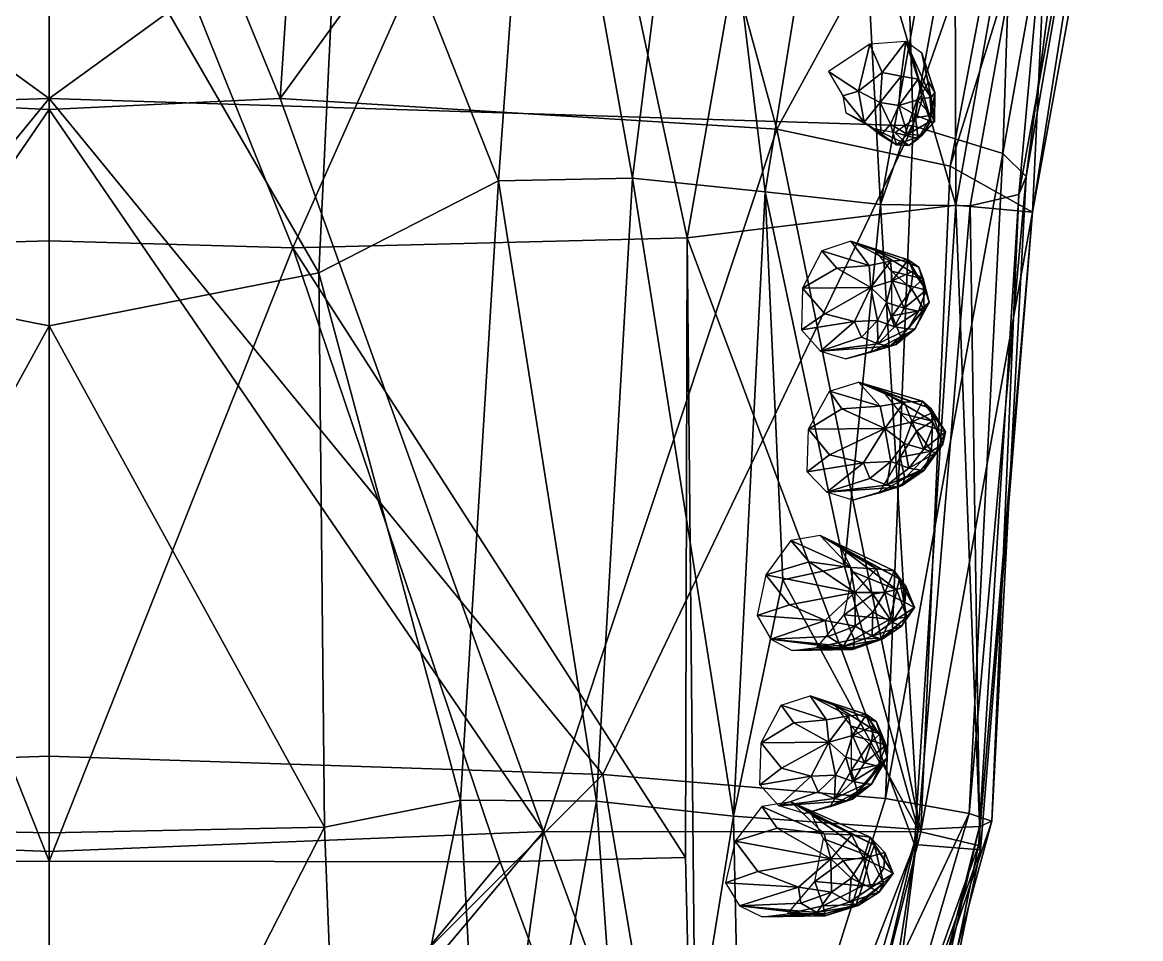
# Model space of a CAD drawing. Extents: x -0.88 to 0.88, y -1.69 to 3.66.
# Drawn here: x -0.0058 to 0.2369, y -1.307 to -1.1079 of the extents above; entities that cross this region are included whole.
import ezdxf

# ---------------------------------------------------------------- set-up
doc = ezdxf.new("R2010")
doc.units = 0
doc.layers.add('ALLIGATR$LWO', color=1, linetype='CONTINUOUS')

msp = doc.modelspace()

# ---------------------------------------------------------------- linework, layer by layer
at = {"layer": 'ALLIGATR$LWO'}
for points in [[(-0.18332, -0.99146, 0.28756), (0, -0.87461, 0.24342), (0, -1.1245, 0.30433)], [(0, -0.87461, 0.24342), (0.18332, -0.99146, 0.28756), (0, -1.1245, 0.30433)], [(-0.18751, -1.1304, 0.31981), (-0.18332, -0.99146, 0.28756), (0, -1.1245, 0.30433)], [(0.18332, -0.99146, 0.28756), (0.18751, -1.1304, 0.31981), (0, -1.1245, 0.30433)], [(0.18751, -1.1304, 0.31981), (0.18332, -0.99146, 0.28756), (0.21151, -0.99909, 0.31748)], [(0.21151, -0.99909, 0.31748), (0.20702, -1.13642, 0.34449), (0.18751, -1.1304, 0.31981)], [(0.20702, -1.13642, 0.34449), (0.21151, -0.99909, 0.31748), (0.22882, -1.01364, 0.35983)], [(-0.057, -1.02098, 0.57807), (-0.05014, -1.12445, 0.55793), (0, -1.00228, 0.58101)], [(0, -1.12688, 0.56432), (0, -1.00228, 0.58101), (-0.05014, -1.12445, 0.55793)], [(0.05014, -1.12445, 0.55793), (0.057, -1.02098, 0.57807), (0, -1.00228, 0.58101)], [(0, -1.00228, 0.58101), (0, -1.12688, 0.56432), (0.05014, -1.12445, 0.55793)], [(0.21796, -1.02113, 0.50546), (0.19555, -1.13918, 0.50007), (0.23494, -1.01229, 0.48004)], [(0.23494, -1.01229, 0.48004), (0.19555, -1.13918, 0.50007), (0.21346, -1.1492, 0.45424)], [(0.22882, -1.01364, 0.35983), (0.21202, -1.14144, 0.37116), (0.20702, -1.13642, 0.34449)], [(0.21202, -1.14144, 0.37116), (0.22882, -1.01364, 0.35983), (0.23197, -1.02674, 0.39875)], [(0.23494, -1.01229, 0.48004), (0.21346, -1.1492, 0.45424), (0.2369, -1.02056, 0.45009)], [(0.05014, -1.12445, 0.55793), (0.12707, -1.01818, 0.55683), (0.057, -1.02098, 0.57807)], [(0.05014, -1.12445, 0.55793), (0.15796, -1.13118, 0.52634), (0.12707, -1.01818, 0.55683)], [(0.15796, -1.13118, 0.52634), (0.21796, -1.02113, 0.50546), (0.12707, -1.01818, 0.55683)], [(0.19645, -1.01883, 0.45011), (0.19676, -1.14767, 0.44369), (0.16107, -1.02579, 0.46137)], [(0.19645, -1.01883, 0.45011), (0.21941, -1.0208, 0.44316), (0.19676, -1.14767, 0.44369)], [(0.15796, -1.13118, 0.52634), (0.19555, -1.13918, 0.50007), (0.21796, -1.02113, 0.50546)], [(0.21346, -1.1492, 0.45424), (0.19676, -1.14767, 0.44369), (0.21941, -1.0208, 0.44316)], [(0.21941, -1.0208, 0.44316), (0.2369, -1.02056, 0.45009), (0.21346, -1.1492, 0.45424)], [(-0.11089, -1.0264, 0.4724), (0, -1.02516, 0.47289), (-0.05289, -1.15691, 0.47152)], [(0, -1.02516, 0.47289), (0, -1.15542, 0.46953), (-0.05289, -1.15691, 0.47152)], [(0, -1.02516, 0.47289), (0.11089, -1.0264, 0.4724), (0.05289, -1.15691, 0.47152)], [(0, -1.15542, 0.46953), (0, -1.02516, 0.47289), (0.05289, -1.15691, 0.47152)], [(0.11089, -1.0264, 0.4724), (0.13843, -1.15478, 0.46141), (0.05289, -1.15691, 0.47152)], [(0.09752, -1.14235, 0.40414), (0.10592, -1.0262, 0.42625), (0.06357, -1.05639, 0.45197)], [(0.10592, -1.0262, 0.42625), (0.09752, -1.14235, 0.40414), (0.1266, -1.14182, 0.40584)], [(0.1266, -1.14182, 0.40584), (0.141, -1.02599, 0.42673), (0.10592, -1.0262, 0.42625)], [(0.11089, -1.0264, 0.4724), (0.16107, -1.02579, 0.46137), (0.13843, -1.15478, 0.46141)], [(0.141, -1.02599, 0.42673), (0.1266, -1.14182, 0.40584), (0.15536, -1.14475, 0.41417)], [(0.19676, -1.14767, 0.44369), (0.13843, -1.15478, 0.46141), (0.16107, -1.02579, 0.46137)], [(0.15536, -1.14475, 0.41417), (0.17403, -1.02945, 0.43083), (0.141, -1.02599, 0.42673)], [(0.21049, -1.14536, 0.3956), (0.23197, -1.02674, 0.39875), (0.22068, -1.03227, 0.4252)], [(0.23197, -1.02674, 0.39875), (0.21049, -1.14536, 0.3956), (0.21202, -1.14144, 0.37116)], [(0.17403, -1.02945, 0.43083), (0.15536, -1.14475, 0.41417), (0.18041, -1.14753, 0.42115)], [(0.18041, -1.14753, 0.42115), (0.20117, -1.03183, 0.43257), (0.17403, -1.02945, 0.43083)], [(0.22068, -1.03227, 0.4252), (0.20117, -1.03183, 0.43257), (0.18041, -1.14753, 0.42115)], [(0.18041, -1.14753, 0.42115), (0.19992, -1.14779, 0.41543), (0.22068, -1.03227, 0.4252)], [(0.22068, -1.03227, 0.4252), (0.19992, -1.14779, 0.41543), (0.21049, -1.14536, 0.3956)], [(-0.06357, -1.05639, 0.45197), (-0.0585, -1.16232, 0.42258), (0, -1.06094, 0.45697)], [(0.0585, -1.16232, 0.42258), (0.06357, -1.05639, 0.45197), (0, -1.06094, 0.45697)], [(0.0585, -1.16232, 0.42258), (0.09752, -1.14235, 0.40414), (0.06357, -1.05639, 0.45197)], [(-0.0585, -1.16232, 0.42258), (0, -1.17388, 0.4362), (0, -1.06094, 0.45697)], [(0, -1.17388, 0.4362), (0.0585, -1.16232, 0.42258), (0, -1.06094, 0.45697)], [(0.16911, -1.11861, 0.41194), (0.17568, -1.12287, 0.42957), (0.17811, -1.11271, 0.41197)], [(0.17811, -1.11271, 0.41197), (0.17568, -1.12287, 0.42957), (0.18078, -1.11886, 0.43302)], [(0.17811, -1.11271, 0.41197), (0.18078, -1.11886, 0.43302), (0.18596, -1.1121, 0.41134)], [(0.18078, -1.11886, 0.43302), (0.18489, -1.11967, 0.43911), (0.18596, -1.1121, 0.41134)], [(0.18489, -1.11967, 0.43911), (0.18858, -1.12032, 0.44113), (0.18596, -1.1121, 0.41134)], [(0.19143, -1.1243, 0.44417), (0.18939, -1.11461, 0.41055), (0.18596, -1.1121, 0.41134)], [(0.18858, -1.12032, 0.44113), (0.19143, -1.1243, 0.44417), (0.18596, -1.1121, 0.41134)], [(0.19219, -1.1232, 0.42953), (0.19082, -1.12088, 0.40913), (0.18939, -1.11461, 0.41055)], [(0.19143, -1.1243, 0.44417), (0.19219, -1.1232, 0.42953), (0.18939, -1.11461, 0.41055)], [(0.17568, -1.12287, 0.42957), (0.16911, -1.11861, 0.41194), (0.17224, -1.12392, 0.41044)], [(0.17568, -1.12287, 0.42957), (0.18036, -1.12534, 0.44228), (0.18078, -1.11886, 0.43302)], [(0.18078, -1.11886, 0.43302), (0.18036, -1.12534, 0.44228), (0.18489, -1.11967, 0.43911)], [(0.18036, -1.12534, 0.44228), (0.18443, -1.12599, 0.45066), (0.18489, -1.11967, 0.43911)], [(0.18489, -1.11967, 0.43911), (0.18443, -1.12599, 0.45066), (0.18858, -1.12032, 0.44113)], [(0.18443, -1.12599, 0.45066), (0.18947, -1.12446, 0.45011), (0.18858, -1.12032, 0.44113)], [(0.18947, -1.12446, 0.45011), (0.19143, -1.1243, 0.44417), (0.18858, -1.12032, 0.44113)], [(0.19151, -1.12814, 0.42452), (0.1886, -1.12509, 0.40838), (0.19082, -1.12088, 0.40913)], [(0.19151, -1.12814, 0.42452), (0.19082, -1.12088, 0.40913), (0.19219, -1.1232, 0.42953)], [(0.17568, -1.12287, 0.42957), (0.17224, -1.12392, 0.41044), (0.17691, -1.12962, 0.4331)], [(0.18036, -1.12534, 0.44228), (0.17568, -1.12287, 0.42957), (0.17691, -1.12962, 0.4331)], [(0.19213, -1.12952, 0.439), (0.19219, -1.1232, 0.42953), (0.19143, -1.1243, 0.44417)], [(0.19213, -1.12952, 0.439), (0.19151, -1.12814, 0.42452), (0.19219, -1.1232, 0.42953)], [(0, -1.1245, 0.30433), (-0.12017, -1.27132, 0.31255), (-0.18751, -1.1304, 0.31981)], [(0, -1.1245, 0.30433), (0, -1.26733, 0.31509), (-0.12017, -1.27132, 0.31255)], [(-0.10728, -1.28367, 0.54595), (0, -1.12688, 0.56432), (-0.05014, -1.12445, 0.55793)], [(0, -1.12688, 0.56432), (0.10728, -1.28367, 0.54595), (0.05014, -1.12445, 0.55793)], [(0.12017, -1.27132, 0.31255), (0, -1.1245, 0.30433), (0.18751, -1.1304, 0.31981)], [(0, -1.26733, 0.31509), (0, -1.1245, 0.30433), (0.12017, -1.27132, 0.31255)], [(0.05014, -1.12445, 0.55793), (0.10728, -1.28367, 0.54595), (0.15796, -1.13118, 0.52634)], [(0.17691, -1.12962, 0.4331), (0.17224, -1.12392, 0.41044), (0.17291, -1.12762, 0.4097)], [(0.18036, -1.12534, 0.44228), (0.17691, -1.12962, 0.4331), (0.18047, -1.13247, 0.43965)], [(0.18263, -1.13006, 0.44778), (0.18036, -1.12534, 0.44228), (0.18047, -1.13247, 0.43965)], [(0.18443, -1.12599, 0.45066), (0.18036, -1.12534, 0.44228), (0.18263, -1.13006, 0.44778)], [(0.18443, -1.12599, 0.45066), (0.18263, -1.13006, 0.44778), (0.18632, -1.13231, 0.45095)], [(0.18443, -1.12599, 0.45066), (0.1884, -1.12824, 0.45355), (0.18947, -1.12446, 0.45011)], [(0.1884, -1.12824, 0.45355), (0.18443, -1.12599, 0.45066), (0.18632, -1.13231, 0.45095)], [(0.1886, -1.12509, 0.40838), (0.19151, -1.12814, 0.42452), (0.188, -1.12866, 0.40799)], [(0.1884, -1.12824, 0.45355), (0.1913, -1.12942, 0.44889), (0.18947, -1.12446, 0.45011)], [(0.1913, -1.12942, 0.44889), (0.19143, -1.1243, 0.44417), (0.18947, -1.12446, 0.45011)], [(0.1913, -1.12942, 0.44889), (0.19213, -1.12952, 0.439), (0.19143, -1.1243, 0.44417)], [(0, -1.12688, 0.56432), (-0.10728, -1.28367, 0.54595), (0, -1.28807, 0.55551)], [(0.10728, -1.28367, 0.54595), (0, -1.12688, 0.56432), (0, -1.28807, 0.55551)], [(0.17691, -1.12962, 0.4331), (0.17291, -1.12762, 0.4097), (0.17874, -1.13095, 0.4086)], [(0.188, -1.12866, 0.40799), (0.18864, -1.13325, 0.42971), (0.18353, -1.13189, 0.40799)], [(0.1913, -1.12942, 0.44889), (0.1884, -1.12824, 0.45355), (0.18632, -1.13231, 0.45095)], [(0.188, -1.12866, 0.40799), (0.19151, -1.12814, 0.42452), (0.18864, -1.13325, 0.42971)], [(0.19151, -1.12814, 0.42452), (0.19213, -1.12952, 0.439), (0.18864, -1.13325, 0.42971)], [(0.10728, -1.28367, 0.54595), (0.18915, -1.28376, 0.5105), (0.15796, -1.13118, 0.52634)], [(0.12017, -1.27132, 0.31255), (0.18751, -1.1304, 0.31981), (0.18153, -1.27655, 0.32598)], [(0.15796, -1.13118, 0.52634), (0.18915, -1.28376, 0.5105), (0.19555, -1.13918, 0.50007)], [(0.18047, -1.13247, 0.43965), (0.17691, -1.12962, 0.4331), (0.17874, -1.13095, 0.4086)], [(0.18389, -1.13458, 0.44183), (0.18047, -1.13247, 0.43965), (0.17874, -1.13095, 0.4086)], [(0.18353, -1.13189, 0.40799), (0.1866, -1.13468, 0.43793), (0.17874, -1.13095, 0.4086)], [(0.1866, -1.13468, 0.43793), (0.18389, -1.13458, 0.44183), (0.17874, -1.13095, 0.4086)], [(0.18263, -1.13006, 0.44778), (0.18047, -1.13247, 0.43965), (0.18389, -1.13458, 0.44183)], [(0.18153, -1.27655, 0.32598), (0.18751, -1.1304, 0.31981), (0.20702, -1.13642, 0.34449)], [(0.18632, -1.13231, 0.45095), (0.18263, -1.13006, 0.44778), (0.18389, -1.13458, 0.44183)], [(0.18946, -1.13247, 0.44611), (0.1913, -1.12942, 0.44889), (0.18632, -1.13231, 0.45095)], [(0.18864, -1.13325, 0.42971), (0.19213, -1.12952, 0.439), (0.1866, -1.13468, 0.43793)], [(0.19213, -1.12952, 0.439), (0.18946, -1.13247, 0.44611), (0.1866, -1.13468, 0.43793)], [(0.19213, -1.12952, 0.439), (0.1913, -1.12942, 0.44889), (0.18946, -1.13247, 0.44611)], [(0.18864, -1.13325, 0.42971), (0.1866, -1.13468, 0.43793), (0.18353, -1.13189, 0.40799)], [(0.18946, -1.13247, 0.44611), (0.18632, -1.13231, 0.45095), (0.18389, -1.13458, 0.44183)], [(0.1866, -1.13468, 0.43793), (0.18946, -1.13247, 0.44611), (0.18389, -1.13458, 0.44183)], [(0.20702, -1.13642, 0.34449), (0.19967, -1.27977, 0.351), (0.18153, -1.27655, 0.32598)], [(0.19967, -1.27977, 0.351), (0.20702, -1.13642, 0.34449), (0.21202, -1.14144, 0.37116)], [(0.19555, -1.13918, 0.50007), (0.18915, -1.28376, 0.5105), (0.21346, -1.1492, 0.45424)], [(0.08925, -1.27691, 0.40959), (0.09752, -1.14235, 0.40414), (0.0585, -1.16232, 0.42258)], [(0.09752, -1.14235, 0.40414), (0.08925, -1.27691, 0.40959), (0.11881, -1.2771, 0.41187)], [(0.11881, -1.2771, 0.41187), (0.1266, -1.14182, 0.40584), (0.09752, -1.14235, 0.40414)], [(0.1266, -1.14182, 0.40584), (0.11881, -1.2771, 0.41187), (0.14854, -1.28041, 0.41982)], [(0.14854, -1.28041, 0.41982), (0.15536, -1.14475, 0.41417), (0.1266, -1.14182, 0.40584)], [(0.21202, -1.14144, 0.37116), (0.20458, -1.28148, 0.37797), (0.19967, -1.27977, 0.351)], [(0.20458, -1.28148, 0.37797), (0.21202, -1.14144, 0.37116), (0.21049, -1.14536, 0.3956)], [(0.15536, -1.14475, 0.41417), (0.14854, -1.28041, 0.41982), (0.15922, -1.22907, 0.42144)], [(0.15922, -1.22907, 0.42144), (0.17264, -1.22613, 0.42549), (0.15536, -1.14475, 0.41417)], [(0.17264, -1.22613, 0.42549), (0.18041, -1.14753, 0.42115), (0.15536, -1.14475, 0.41417)], [(0.20189, -1.28264, 0.40196), (0.21049, -1.14536, 0.3956), (0.19992, -1.14779, 0.41543)], [(0.21049, -1.14536, 0.3956), (0.20189, -1.28264, 0.40196), (0.20458, -1.28148, 0.37797)], [(0.13843, -1.15478, 0.46141), (0.19676, -1.14767, 0.44369), (0.18778, -1.28651, 0.44803)], [(0.17264, -1.22613, 0.42549), (0.1886, -1.28327, 0.42275), (0.18041, -1.14753, 0.42115)], [(0.1886, -1.28327, 0.42275), (0.19992, -1.14779, 0.41543), (0.18041, -1.14753, 0.42115)], [(0.20217, -1.28769, 0.45304), (0.18778, -1.28651, 0.44803), (0.19676, -1.14767, 0.44369)], [(0.19992, -1.14779, 0.41543), (0.1886, -1.28327, 0.42275), (0.20189, -1.28264, 0.40196)], [(0.19676, -1.14767, 0.44369), (0.21346, -1.1492, 0.45424), (0.20217, -1.28769, 0.45304)], [(0.18915, -1.28376, 0.5105), (0.20172, -1.28673, 0.47976), (0.21346, -1.1492, 0.45424)], [(0.20172, -1.28673, 0.47976), (0.20217, -1.28769, 0.45304), (0.21346, -1.1492, 0.45424)], [(0, -1.15542, 0.46953), (0, -1.29013, 0.47245), (-0.05289, -1.15691, 0.47152)], [(0, -1.29013, 0.47245), (0, -1.15542, 0.46953), (0.05289, -1.15691, 0.47152)], [(0.13843, -1.15478, 0.46141), (0.13811, -1.28936, 0.46482), (0.05289, -1.15691, 0.47152)], [(0.14094, -1.40704, 0.45868), (0.13811, -1.28936, 0.46482), (0.13843, -1.15478, 0.46141)], [(0.18778, -1.28651, 0.44803), (0.14094, -1.40704, 0.45868), (0.13843, -1.15478, 0.46141)], [(0.1677, -1.15756, 0.40878), (0.178, -1.16075, 0.43525), (0.17398, -1.15546, 0.4062)], [(0.178, -1.16075, 0.43525), (0.18261, -1.1598, 0.44186), (0.17398, -1.15546, 0.4062)], [(0.18261, -1.1598, 0.44186), (0.18645, -1.15956, 0.44274), (0.17398, -1.15546, 0.4062)], [(0.18873, -1.16111, 0.43815), (0.17924, -1.15746, 0.40396), (0.17398, -1.15546, 0.4062)], [(0.18645, -1.15956, 0.44274), (0.18873, -1.16111, 0.43815), (0.17398, -1.15546, 0.4062)], [(-0.05289, -1.15691, 0.47152), (0, -1.29013, 0.47245), (-0.09785, -1.29032, 0.47179)], [(0, -1.29013, 0.47245), (0.05289, -1.15691, 0.47152), (0.09785, -1.29032, 0.47179)], [(0.13811, -1.28936, 0.46482), (0.09785, -1.29032, 0.47179), (0.05289, -1.15691, 0.47152)], [(0.16353, -1.16571, 0.41019), (0.17095, -1.16133, 0.42074), (0.1677, -1.15756, 0.40878)], [(0.17095, -1.16133, 0.42074), (0.178, -1.16075, 0.43525), (0.1677, -1.15756, 0.40878)], [(0.18969, -1.16369, 0.43181), (0.18284, -1.16196, 0.40214), (0.17924, -1.15746, 0.40396)], [(0.18873, -1.16111, 0.43815), (0.18969, -1.16369, 0.43181), (0.17924, -1.15746, 0.40396)], [(0.178, -1.16075, 0.43525), (0.17832, -1.16555, 0.44557), (0.18261, -1.1598, 0.44186)], [(0.17832, -1.16555, 0.44557), (0.18297, -1.16407, 0.45564), (0.18261, -1.1598, 0.44186)], [(0.18261, -1.1598, 0.44186), (0.18297, -1.16407, 0.45564), (0.18645, -1.15956, 0.44274)], [(0.18297, -1.16407, 0.45564), (0.18749, -1.16201, 0.45498), (0.18645, -1.15956, 0.44274)], [(0.19036, -1.16613, 0.45428), (0.18873, -1.16111, 0.43815), (0.18645, -1.15956, 0.44274)], [(0.18749, -1.16201, 0.45498), (0.19036, -1.16613, 0.45428), (0.18645, -1.15956, 0.44274)], [(-0.0585, -1.16232, 0.42258), (-0.05971, -1.28277, 0.4143), (0, -1.17388, 0.4362)], [(0.05971, -1.28277, 0.4143), (0.0585, -1.16232, 0.42258), (0, -1.17388, 0.4362)], [(0.05971, -1.28277, 0.4143), (0.08925, -1.27691, 0.40959), (0.0585, -1.16232, 0.42258)], [(0.16353, -1.16571, 0.41019), (0.17832, -1.16555, 0.44557), (0.17095, -1.16133, 0.42074)], [(0.17095, -1.16133, 0.42074), (0.17832, -1.16555, 0.44557), (0.178, -1.16075, 0.43525)], [(0.18726, -1.16587, 0.41493), (0.18293, -1.17166, 0.40176), (0.18284, -1.16196, 0.40214)], [(0.18969, -1.16369, 0.43181), (0.18726, -1.16587, 0.41493), (0.18284, -1.16196, 0.40214)], [(0.18297, -1.16407, 0.45564), (0.1871, -1.16526, 0.45895), (0.18749, -1.16201, 0.45498)], [(0.1871, -1.16526, 0.45895), (0.19036, -1.16613, 0.45428), (0.18749, -1.16201, 0.45498)], [(0.19097, -1.16883, 0.44448), (0.18969, -1.16369, 0.43181), (0.18873, -1.16111, 0.43815)], [(0.19036, -1.16613, 0.45428), (0.19097, -1.16883, 0.44448), (0.18873, -1.16111, 0.43815)], [(0.18297, -1.16407, 0.45564), (0.17832, -1.16555, 0.44557), (0.18171, -1.16881, 0.45331)], [(0.18297, -1.16407, 0.45564), (0.18171, -1.16881, 0.45331), (0.18558, -1.17002, 0.45687)], [(0.1871, -1.16526, 0.45895), (0.18297, -1.16407, 0.45564), (0.18558, -1.17002, 0.45687)], [(0.18989, -1.17039, 0.42967), (0.18726, -1.16587, 0.41493), (0.18969, -1.16369, 0.43181)], [(0.19097, -1.16883, 0.44448), (0.18989, -1.17039, 0.42967), (0.18969, -1.16369, 0.43181)], [(0.16835, -1.17123, 0.42129), (0.16353, -1.16571, 0.41019), (0.16325, -1.17472, 0.40999)], [(0.17832, -1.16555, 0.44557), (0.16353, -1.16571, 0.41019), (0.16835, -1.17123, 0.42129)], [(0.17832, -1.16555, 0.44557), (0.16835, -1.17123, 0.42129), (0.17478, -1.17293, 0.43496)], [(0.17832, -1.16555, 0.44557), (0.17478, -1.17293, 0.43496), (0.1798, -1.1727, 0.44562)], [(0.18171, -1.16881, 0.45331), (0.17832, -1.16555, 0.44557), (0.1798, -1.1727, 0.44562)], [(0.18989, -1.17039, 0.42967), (0.18293, -1.17166, 0.40176), (0.18726, -1.16587, 0.41493)], [(0.19036, -1.16613, 0.45428), (0.1871, -1.16526, 0.45895), (0.18558, -1.17002, 0.45687)], [(0.18871, -1.1707, 0.45209), (0.19036, -1.16613, 0.45428), (0.18558, -1.17002, 0.45687)], [(0.19097, -1.16883, 0.44448), (0.19036, -1.16613, 0.45428), (0.18871, -1.1707, 0.45209)], [(0.18171, -1.16881, 0.45331), (0.1798, -1.1727, 0.44562), (0.18345, -1.1741, 0.44817)], [(0.18558, -1.17002, 0.45687), (0.18171, -1.16881, 0.45331), (0.18345, -1.1741, 0.44817)], [(0.18871, -1.1707, 0.45209), (0.18558, -1.17002, 0.45687), (0.18345, -1.1741, 0.44817)], [(0.18786, -1.17461, 0.43573), (0.19097, -1.16883, 0.44448), (0.18643, -1.17455, 0.44423)], [(0.19097, -1.16883, 0.44448), (0.18871, -1.1707, 0.45209), (0.18643, -1.17455, 0.44423)], [(0.18989, -1.17039, 0.42967), (0.19097, -1.16883, 0.44448), (0.18786, -1.17461, 0.43573)], [(0.17478, -1.17293, 0.43496), (0.16835, -1.17123, 0.42129), (0.16325, -1.17472, 0.40999)], [(0.18293, -1.17166, 0.40176), (0.18482, -1.17627, 0.41634), (0.17836, -1.17961, 0.40331)], [(0.18293, -1.17166, 0.40176), (0.18989, -1.17039, 0.42967), (0.18482, -1.17627, 0.41634)], [(0.18643, -1.17455, 0.44423), (0.18871, -1.1707, 0.45209), (0.18345, -1.1741, 0.44817)], [(0.18482, -1.17627, 0.41634), (0.18989, -1.17039, 0.42967), (0.18786, -1.17461, 0.43573)], [(-0.05971, -1.28277, 0.4143), (0, -1.28403, 0.41732), (0, -1.17388, 0.4362)], [(0, -1.28403, 0.41732), (0.05971, -1.28277, 0.4143), (0, -1.17388, 0.4362)], [(0.17478, -1.17293, 0.43496), (0.16325, -1.17472, 0.40999), (0.16741, -1.17935, 0.40806)], [(0.17632, -1.17636, 0.433), (0.17478, -1.17293, 0.43496), (0.16741, -1.17935, 0.40806)], [(0.1798, -1.1727, 0.44562), (0.17478, -1.17293, 0.43496), (0.17632, -1.17636, 0.433)], [(0.1798, -1.1727, 0.44562), (0.17632, -1.17636, 0.433), (0.17985, -1.17779, 0.4346)], [(0.18345, -1.1741, 0.44817), (0.1798, -1.1727, 0.44562), (0.17985, -1.17779, 0.4346)], [(0.18643, -1.17455, 0.44423), (0.18345, -1.1741, 0.44817), (0.17985, -1.17779, 0.4346)], [(0.18245, -1.17825, 0.43134), (0.18643, -1.17455, 0.44423), (0.17985, -1.17779, 0.4346)], [(0.18786, -1.17461, 0.43573), (0.18643, -1.17455, 0.44423), (0.18245, -1.17825, 0.43134)], [(0.18383, -1.17794, 0.42406), (0.18786, -1.17461, 0.43573), (0.18245, -1.17825, 0.43134)], [(0.18482, -1.17627, 0.41634), (0.18786, -1.17461, 0.43573), (0.18383, -1.17794, 0.42406)], [(0.17985, -1.17779, 0.4346), (0.17632, -1.17636, 0.433), (0.16741, -1.17935, 0.40806)], [(0.18482, -1.17627, 0.41634), (0.18383, -1.17794, 0.42406), (0.17836, -1.17961, 0.40331)], [(0.18245, -1.17825, 0.43134), (0.17985, -1.17779, 0.4346), (0.16741, -1.17935, 0.40806)], [(0.17293, -1.18104, 0.40565), (0.18245, -1.17825, 0.43134), (0.16741, -1.17935, 0.40806)], [(0.17836, -1.17961, 0.40331), (0.18383, -1.17794, 0.42406), (0.17293, -1.18104, 0.40565)], [(0.18383, -1.17794, 0.42406), (0.18245, -1.17825, 0.43134), (0.17293, -1.18104, 0.40565)], [(0.18033, -1.19131, 0.43674), (0.16933, -1.18805, 0.46278), (0.17568, -1.18612, 0.46559)], [(0.18557, -1.19043, 0.43035), (0.18033, -1.19131, 0.43674), (0.17568, -1.18612, 0.46559)], [(0.18952, -1.19023, 0.42973), (0.18557, -1.19043, 0.43035), (0.17568, -1.18612, 0.46559)], [(0.18103, -1.18817, 0.46805), (0.19136, -1.19185, 0.43445), (0.17568, -1.18612, 0.46559)], [(0.19136, -1.19185, 0.43445), (0.18952, -1.19023, 0.42973), (0.17568, -1.18612, 0.46559)], [(0.17206, -1.19193, 0.45087), (0.16479, -1.19634, 0.4611), (0.16933, -1.18805, 0.46278)], [(0.18033, -1.19131, 0.43674), (0.17206, -1.19193, 0.45087), (0.16933, -1.18805, 0.46278)], [(0.18476, -1.19287, 0.46998), (0.19171, -1.19456, 0.44077), (0.18103, -1.18817, 0.46805)], [(0.19171, -1.19456, 0.44077), (0.19136, -1.19185, 0.43445), (0.18103, -1.18817, 0.46805)], [(0.1814, -1.19616, 0.42638), (0.17206, -1.19193, 0.45087), (0.18033, -1.19131, 0.43674)], [(0.1814, -1.19616, 0.42638), (0.18033, -1.19131, 0.43674), (0.18557, -1.19043, 0.43035)], [(0.18729, -1.1947, 0.41662), (0.1814, -1.19616, 0.42638), (0.18557, -1.19043, 0.43035)], [(0.18729, -1.1947, 0.41662), (0.18557, -1.19043, 0.43035), (0.18952, -1.19023, 0.42973)], [(0.1918, -1.19268, 0.41763), (0.18729, -1.1947, 0.41662), (0.18952, -1.19023, 0.42973)], [(0.19136, -1.19185, 0.43445), (0.19451, -1.19687, 0.41857), (0.18952, -1.19023, 0.42973)], [(0.19451, -1.19687, 0.41857), (0.1918, -1.19268, 0.41763), (0.18952, -1.19023, 0.42973)], [(0.19171, -1.19456, 0.44077), (0.19394, -1.19958, 0.42831), (0.19136, -1.19185, 0.43445)], [(0.19394, -1.19958, 0.42831), (0.19451, -1.19687, 0.41857), (0.19136, -1.19185, 0.43445)], [(0.1814, -1.19616, 0.42638), (0.16479, -1.19634, 0.4611), (0.17206, -1.19193, 0.45087)], [(0.18471, -1.20236, 0.47028), (0.18833, -1.19667, 0.45738), (0.18476, -1.19287, 0.46998)], [(0.18833, -1.19667, 0.45738), (0.19171, -1.19456, 0.44077), (0.18476, -1.19287, 0.46998)], [(0.19174, -1.19595, 0.41364), (0.18729, -1.1947, 0.41662), (0.1918, -1.19268, 0.41763)], [(0.19451, -1.19687, 0.41857), (0.19174, -1.19595, 0.41364), (0.1918, -1.19268, 0.41763)], [(0.16479, -1.19634, 0.4611), (0.16937, -1.2019, 0.45017), (0.16454, -1.20559, 0.46129)], [(0.16479, -1.19634, 0.4611), (0.1814, -1.19616, 0.42638), (0.16937, -1.2019, 0.45017)], [(0.16937, -1.2019, 0.45017), (0.1814, -1.19616, 0.42638), (0.17671, -1.20365, 0.43681)], [(0.17671, -1.20365, 0.43681), (0.1814, -1.19616, 0.42638), (0.18269, -1.20333, 0.42638)], [(0.1814, -1.19616, 0.42638), (0.18729, -1.1947, 0.41662), (0.1856, -1.1994, 0.41881)], [(0.1814, -1.19616, 0.42638), (0.1856, -1.1994, 0.41881), (0.18269, -1.20333, 0.42638)], [(0.18471, -1.20236, 0.47028), (0.19147, -1.2011, 0.44288), (0.18833, -1.19667, 0.45738)], [(0.1856, -1.1994, 0.41881), (0.18729, -1.1947, 0.41662), (0.18987, -1.20068, 0.41559)], [(0.18729, -1.1947, 0.41662), (0.19174, -1.19595, 0.41364), (0.18987, -1.20068, 0.41559)], [(0.18833, -1.19667, 0.45738), (0.19147, -1.2011, 0.44288), (0.19171, -1.19456, 0.44077)], [(0.19174, -1.19595, 0.41364), (0.19451, -1.19687, 0.41857), (0.18987, -1.20068, 0.41559)], [(0.19147, -1.2011, 0.44288), (0.19394, -1.19958, 0.42831), (0.19171, -1.19456, 0.44077)], [(0.19451, -1.19687, 0.41857), (0.19243, -1.20142, 0.42061), (0.18987, -1.20068, 0.41559)], [(0.19451, -1.19687, 0.41857), (0.19394, -1.19958, 0.42831), (0.19243, -1.20142, 0.42061)], [(0.18269, -1.20333, 0.42638), (0.1856, -1.1994, 0.41881), (0.1866, -1.20476, 0.4241)], [(0.19147, -1.2011, 0.44288), (0.18471, -1.20236, 0.47028), (0.18569, -1.20697, 0.45586)], [(0.1856, -1.1994, 0.41881), (0.18987, -1.20068, 0.41559), (0.1866, -1.20476, 0.4241)], [(0.19147, -1.2011, 0.44288), (0.18569, -1.20697, 0.45586), (0.18987, -1.2053, 0.43678)], [(0.18987, -1.20068, 0.41559), (0.19243, -1.20142, 0.42061), (0.1866, -1.20476, 0.4241)], [(0.19243, -1.20142, 0.42061), (0.18918, -1.20523, 0.42825), (0.1866, -1.20476, 0.4241)], [(0.19394, -1.19958, 0.42831), (0.18987, -1.2053, 0.43678), (0.18918, -1.20523, 0.42825)], [(0.19243, -1.20142, 0.42061), (0.19394, -1.19958, 0.42831), (0.18918, -1.20523, 0.42825)], [(0.19394, -1.19958, 0.42831), (0.19147, -1.2011, 0.44288), (0.18987, -1.2053, 0.43678)], [(0.16937, -1.2019, 0.45017), (0.17671, -1.20365, 0.43681), (0.16454, -1.20559, 0.46129)], [(0.16454, -1.20559, 0.46129), (0.17671, -1.20365, 0.43681), (0.16875, -1.21003, 0.46339)], [(0.17671, -1.20365, 0.43681), (0.17812, -1.20703, 0.43885), (0.16875, -1.21003, 0.46339)], [(0.17671, -1.20365, 0.43681), (0.18269, -1.20333, 0.42638), (0.17812, -1.20703, 0.43885)], [(0.17812, -1.20703, 0.43885), (0.18269, -1.20333, 0.42638), (0.1818, -1.20846, 0.43744)], [(0.18569, -1.20697, 0.45586), (0.18471, -1.20236, 0.47028), (0.18005, -1.21023, 0.46857)], [(0.18269, -1.20333, 0.42638), (0.1866, -1.20476, 0.4241), (0.1818, -1.20846, 0.43744)], [(0.1866, -1.20476, 0.4241), (0.18918, -1.20523, 0.42825), (0.1818, -1.20846, 0.43744)], [(0.18918, -1.20523, 0.42825), (0.18416, -1.20891, 0.44085), (0.1818, -1.20846, 0.43744)], [(0.18918, -1.20523, 0.42825), (0.18987, -1.2053, 0.43678), (0.18416, -1.20891, 0.44085)], [(0.18987, -1.2053, 0.43678), (0.1851, -1.20857, 0.44816), (0.18416, -1.20891, 0.44085)], [(0.18987, -1.2053, 0.43678), (0.18569, -1.20697, 0.45586), (0.1851, -1.20857, 0.44816)], [(0.17812, -1.20703, 0.43885), (0.1818, -1.20846, 0.43744), (0.16875, -1.21003, 0.46339)], [(0.1818, -1.20846, 0.43744), (0.18416, -1.20891, 0.44085), (0.16875, -1.21003, 0.46339)], [(0.1851, -1.20857, 0.44816), (0.18005, -1.21023, 0.46857), (0.17442, -1.2117, 0.46604)], [(0.18416, -1.20891, 0.44085), (0.1851, -1.20857, 0.44816), (0.17442, -1.2117, 0.46604)], [(0.1851, -1.20857, 0.44816), (0.18569, -1.20697, 0.45586), (0.18005, -1.21023, 0.46857)], [(0.18416, -1.20891, 0.44085), (0.17442, -1.2117, 0.46604), (0.16875, -1.21003, 0.46339)], [(0.15551, -1.22793, 0.40782), (0.16491, -1.22513, 0.41706), (0.161, -1.22048, 0.40574)], [(0.161, -1.22048, 0.40574), (0.17391, -1.22637, 0.43005), (0.16733, -1.21939, 0.40214)], [(0.16491, -1.22513, 0.41706), (0.17391, -1.22637, 0.43005), (0.161, -1.22048, 0.40574)], [(0.17391, -1.22637, 0.43005), (0.17955, -1.22662, 0.43567), (0.16733, -1.21939, 0.40214)], [(0.17955, -1.22662, 0.43567), (0.18342, -1.22712, 0.43585), (0.16733, -1.21939, 0.40214)], [(0.18457, -1.22879, 0.43094), (0.17191, -1.22214, 0.39902), (0.16733, -1.21939, 0.40214)], [(0.18342, -1.22712, 0.43585), (0.18457, -1.22879, 0.43094), (0.16733, -1.21939, 0.40214)], [(0.18401, -1.23122, 0.42457), (0.17446, -1.22727, 0.39653), (0.17191, -1.22214, 0.39902)], [(0.18457, -1.22879, 0.43094), (0.18401, -1.23122, 0.42457), (0.17191, -1.22214, 0.39902)], [(0.15551, -1.22793, 0.40782), (0.17486, -1.23177, 0.43998), (0.16491, -1.22513, 0.41706)], [(0.16491, -1.22513, 0.41706), (0.17486, -1.23177, 0.43998), (0.17391, -1.22637, 0.43005)], [(0.16066, -1.23447, 0.41793), (0.15551, -1.22793, 0.40782), (0.15369, -1.23681, 0.40753)], [(0.17486, -1.23177, 0.43998), (0.15551, -1.22793, 0.40782), (0.16066, -1.23447, 0.41793)], [(0.17264, -1.22613, 0.42549), (0.15922, -1.22907, 0.42144), (0.1886, -1.28327, 0.42275)], [(0.1788, -1.23217, 0.40844), (0.17254, -1.23664, 0.39605), (0.17446, -1.22727, 0.39653)], [(0.17391, -1.22637, 0.43005), (0.17486, -1.23177, 0.43998), (0.17955, -1.22662, 0.43567)], [(0.18401, -1.23122, 0.42457), (0.1788, -1.23217, 0.40844), (0.17446, -1.22727, 0.39653)], [(0.17486, -1.23177, 0.43998), (0.18137, -1.23182, 0.44887), (0.17955, -1.22662, 0.43567)], [(0.17955, -1.22662, 0.43567), (0.18137, -1.23182, 0.44887), (0.18342, -1.22712, 0.43585)], [(0.18137, -1.23182, 0.44887), (0.186, -1.23057, 0.44744), (0.18342, -1.22712, 0.43585)], [(0.18782, -1.23508, 0.4461), (0.18457, -1.22879, 0.43094), (0.18342, -1.22712, 0.43585)], [(0.186, -1.23057, 0.44744), (0.18782, -1.23508, 0.4461), (0.18342, -1.22712, 0.43585)], [(0.15922, -1.22907, 0.42144), (0.14854, -1.28041, 0.41982), (0.1886, -1.28327, 0.42275)], [(0.18137, -1.23182, 0.44887), (0.18569, -1.23396, 0.45125), (0.186, -1.23057, 0.44744)], [(0.18617, -1.23713, 0.43652), (0.18401, -1.23122, 0.42457), (0.18457, -1.22879, 0.43094)], [(0.18782, -1.23508, 0.4461), (0.18617, -1.23713, 0.43652), (0.18457, -1.22879, 0.43094)], [(0.18569, -1.23396, 0.45125), (0.18782, -1.23508, 0.4461), (0.186, -1.23057, 0.44744)], [(0.17486, -1.23177, 0.43998), (0.16066, -1.23447, 0.41793), (0.16845, -1.23784, 0.4302)], [(0.17486, -1.23177, 0.43998), (0.16845, -1.23784, 0.4302), (0.17496, -1.23907, 0.43965)], [(0.18251, -1.2376, 0.42237), (0.17254, -1.23664, 0.39605), (0.1788, -1.23217, 0.40844)], [(0.1788, -1.23606, 0.44679), (0.17486, -1.23177, 0.43998), (0.17496, -1.23907, 0.43965)], [(0.18137, -1.23182, 0.44887), (0.17486, -1.23177, 0.43998), (0.1788, -1.23606, 0.44679)], [(0.18251, -1.2376, 0.42237), (0.1788, -1.23217, 0.40844), (0.18401, -1.23122, 0.42457)], [(0.18137, -1.23182, 0.44887), (0.1788, -1.23606, 0.44679), (0.18295, -1.2382, 0.44945)], [(0.18569, -1.23396, 0.45125), (0.18137, -1.23182, 0.44887), (0.18295, -1.2382, 0.44945)], [(0.18617, -1.23713, 0.43652), (0.18251, -1.2376, 0.42237), (0.18401, -1.23122, 0.42457)], [(0.16845, -1.23784, 0.4302), (0.16066, -1.23447, 0.41793), (0.15369, -1.23681, 0.40753)], [(0.18782, -1.23508, 0.4461), (0.18569, -1.23396, 0.45125), (0.18295, -1.2382, 0.44945)], [(0.18497, -1.23907, 0.44422), (0.18782, -1.23508, 0.4461), (0.18295, -1.2382, 0.44945)], [(0.18617, -1.23713, 0.43652), (0.18782, -1.23508, 0.4461), (0.18497, -1.23907, 0.44422)], [(0.16845, -1.23784, 0.4302), (0.15369, -1.23681, 0.40753), (0.15659, -1.24193, 0.40482)], [(0.16904, -1.24136, 0.42794), (0.16845, -1.23784, 0.4302), (0.15659, -1.24193, 0.40482)], [(0.17254, -1.23664, 0.39605), (0.17473, -1.24196, 0.4101), (0.16661, -1.24376, 0.39821)], [(0.17496, -1.23907, 0.43965), (0.16845, -1.23784, 0.4302), (0.16904, -1.24136, 0.42794)], [(0.17254, -1.23664, 0.39605), (0.18251, -1.2376, 0.42237), (0.17473, -1.24196, 0.4101)], [(0.17473, -1.24196, 0.4101), (0.18251, -1.2376, 0.42237), (0.18075, -1.24171, 0.42855)], [(0.1788, -1.23606, 0.44679), (0.17496, -1.23907, 0.43965), (0.17864, -1.24125, 0.4414)], [(0.18295, -1.2382, 0.44945), (0.1788, -1.23606, 0.44679), (0.17864, -1.24125, 0.4414)], [(0.18251, -1.2376, 0.42237), (0.18617, -1.23713, 0.43652), (0.18075, -1.24171, 0.42855)], [(0.18075, -1.24171, 0.42855), (0.18617, -1.23713, 0.43652), (0.18078, -1.24193, 0.43703)], [(0.18617, -1.23713, 0.43652), (0.18497, -1.23907, 0.44422), (0.18078, -1.24193, 0.43703)], [(0.17496, -1.23907, 0.43965), (0.16904, -1.24136, 0.42794), (0.17242, -1.24346, 0.42884)], [(0.17864, -1.24125, 0.4414), (0.17496, -1.23907, 0.43965), (0.17242, -1.24346, 0.42884)], [(0.18497, -1.23907, 0.44422), (0.18295, -1.2382, 0.44945), (0.17864, -1.24125, 0.4414)], [(0.18078, -1.24193, 0.43703), (0.18497, -1.23907, 0.44422), (0.17864, -1.24125, 0.4414)], [(0.17242, -1.24346, 0.42884), (0.16904, -1.24136, 0.42794), (0.15659, -1.24193, 0.40482)], [(0.16124, -1.24439, 0.40143), (0.17434, -1.24416, 0.42518), (0.15659, -1.24193, 0.40482)], [(0.17434, -1.24416, 0.42518), (0.17242, -1.24346, 0.42884), (0.15659, -1.24193, 0.40482)], [(0.17473, -1.24196, 0.4101), (0.17465, -1.24371, 0.41782), (0.16661, -1.24376, 0.39821)], [(0.18078, -1.24193, 0.43703), (0.17864, -1.24125, 0.4414), (0.17242, -1.24346, 0.42884)], [(0.17434, -1.24416, 0.42518), (0.18078, -1.24193, 0.43703), (0.17242, -1.24346, 0.42884)], [(0.17465, -1.24371, 0.41782), (0.18075, -1.24171, 0.42855), (0.17434, -1.24416, 0.42518)], [(0.18075, -1.24171, 0.42855), (0.18078, -1.24193, 0.43703), (0.17434, -1.24416, 0.42518)], [(0.17473, -1.24196, 0.4101), (0.18075, -1.24171, 0.42855), (0.17465, -1.24371, 0.41782)], [(0.16661, -1.24376, 0.39821), (0.17465, -1.24371, 0.41782), (0.16124, -1.24439, 0.40143)], [(0.17465, -1.24371, 0.41782), (0.17434, -1.24416, 0.42518), (0.16124, -1.24439, 0.40143)], [(0.16872, -1.25948, 0.43665), (0.15884, -1.25626, 0.46332), (0.16516, -1.25422, 0.46577)], [(0.17348, -1.25855, 0.42994), (0.16872, -1.25948, 0.43665), (0.16516, -1.25422, 0.46577)], [(0.17736, -1.25832, 0.42905), (0.17348, -1.25855, 0.42994), (0.16516, -1.25422, 0.46577)], [(0.17045, -1.25625, 0.46792), (0.17954, -1.2599, 0.43365), (0.16516, -1.25422, 0.46577)], [(0.17954, -1.2599, 0.43365), (0.17736, -1.25832, 0.42905), (0.16516, -1.25422, 0.46577)], [(0.16162, -1.26009, 0.45128), (0.15451, -1.26446, 0.46196), (0.15884, -1.25626, 0.46332)], [(0.16872, -1.25948, 0.43665), (0.16162, -1.26009, 0.45128), (0.15884, -1.25626, 0.46332)], [(0.17406, -1.26081, 0.46965), (0.18038, -1.26252, 0.43995), (0.17045, -1.25625, 0.46792)], [(0.18038, -1.26252, 0.43995), (0.17954, -1.2599, 0.43365), (0.17045, -1.25625, 0.46792)], [(0.16922, -1.2643, 0.42627), (0.16162, -1.26009, 0.45128), (0.16872, -1.25948, 0.43665)], [(0.16922, -1.2643, 0.42627), (0.16872, -1.25948, 0.43665), (0.17348, -1.25855, 0.42994)], [(0.17432, -1.26283, 0.41609), (0.16922, -1.2643, 0.42627), (0.17348, -1.25855, 0.42994)], [(0.17432, -1.26283, 0.41609), (0.17348, -1.25855, 0.42994), (0.17736, -1.25832, 0.42905)], [(0.17883, -1.26077, 0.41678), (0.17432, -1.26283, 0.41609), (0.17736, -1.25832, 0.42905)], [(0.17954, -1.2599, 0.43365), (0.18168, -1.26492, 0.41753), (0.17736, -1.25832, 0.42905)], [(0.18168, -1.26492, 0.41753), (0.17883, -1.26077, 0.41678), (0.17736, -1.25832, 0.42905)], [(0.16922, -1.2643, 0.42627), (0.15451, -1.26446, 0.46196), (0.16162, -1.26009, 0.45128)], [(0.17406, -1.27043, 0.47002), (0.17798, -1.26467, 0.45682), (0.17406, -1.26081, 0.46965)], [(0.17798, -1.26467, 0.45682), (0.18038, -1.26252, 0.43995), (0.17406, -1.26081, 0.46965)], [(0.17857, -1.26403, 0.4128), (0.17432, -1.26283, 0.41609), (0.17883, -1.26077, 0.41678)], [(0.18168, -1.26492, 0.41753), (0.17857, -1.26403, 0.4128), (0.17883, -1.26077, 0.41678)], [(0.18038, -1.26252, 0.43995), (0.18188, -1.26762, 0.42731), (0.17954, -1.2599, 0.43365)], [(0.18188, -1.26762, 0.42731), (0.18168, -1.26492, 0.41753), (0.17954, -1.2599, 0.43365)], [(0.15451, -1.26446, 0.46196), (0.15896, -1.26997, 0.45078), (0.15423, -1.27355, 0.46217)], [(0.15451, -1.26446, 0.46196), (0.16922, -1.2643, 0.42627), (0.15896, -1.26997, 0.45078)], [(0.15896, -1.26997, 0.45078), (0.16922, -1.2643, 0.42627), (0.16537, -1.2717, 0.43698)], [(0.16537, -1.2717, 0.43698), (0.16922, -1.2643, 0.42627), (0.17067, -1.27144, 0.42618)], [(0.16922, -1.2643, 0.42627), (0.17432, -1.26283, 0.41609), (0.17291, -1.26754, 0.41842)], [(0.16922, -1.2643, 0.42627), (0.17291, -1.26754, 0.41842), (0.17067, -1.27144, 0.42618)], [(0.17291, -1.26754, 0.41842), (0.17432, -1.26283, 0.41609), (0.17694, -1.26879, 0.41489)], [(0.17406, -1.27043, 0.47002), (0.18048, -1.26916, 0.44208), (0.17798, -1.26467, 0.45682)], [(0.17432, -1.26283, 0.41609), (0.17857, -1.26403, 0.4128), (0.17694, -1.26879, 0.41489)], [(0.17857, -1.26403, 0.4128), (0.18168, -1.26492, 0.41753), (0.17694, -1.26879, 0.41489)], [(0.17798, -1.26467, 0.45682), (0.18048, -1.26916, 0.44208), (0.18038, -1.26252, 0.43995)], [(0.18048, -1.26916, 0.44208), (0.18188, -1.26762, 0.42731), (0.18038, -1.26252, 0.43995)], [(0.18168, -1.26492, 0.41753), (0.17987, -1.26949, 0.41971), (0.17694, -1.26879, 0.41489)], [(0.18168, -1.26492, 0.41753), (0.18188, -1.26762, 0.42731), (0.17987, -1.26949, 0.41971)], [(0, -1.26733, 0.31509), (0, -1.39157, 0.33637), (-0.12017, -1.27132, 0.31255)], [(0, -1.39157, 0.33637), (0, -1.26733, 0.31509), (0.12017, -1.27132, 0.31255)], [(0.17067, -1.27144, 0.42618), (0.17291, -1.26754, 0.41842), (0.1744, -1.27286, 0.42362)], [(0.17291, -1.26754, 0.41842), (0.17694, -1.26879, 0.41489), (0.1744, -1.27286, 0.42362)], [(0.18048, -1.26916, 0.44208), (0.17406, -1.27043, 0.47002), (0.17545, -1.27505, 0.45546)], [(0.17694, -1.26879, 0.41489), (0.17987, -1.26949, 0.41971), (0.1744, -1.27286, 0.42362)], [(0.17987, -1.26949, 0.41971), (0.17727, -1.27332, 0.42759), (0.1744, -1.27286, 0.42362)], [(0.18048, -1.26916, 0.44208), (0.17545, -1.27505, 0.45546), (0.17849, -1.27339, 0.43607)], [(0.18188, -1.26762, 0.42731), (0.17849, -1.27339, 0.43607), (0.17727, -1.27332, 0.42759)], [(0.17987, -1.26949, 0.41971), (0.18188, -1.26762, 0.42731), (0.17727, -1.27332, 0.42759)], [(0.18188, -1.26762, 0.42731), (0.18048, -1.26916, 0.44208), (0.17849, -1.27339, 0.43607)], [(-0.12017, -1.27132, 0.31255), (0, -1.39157, 0.33637), (-0.14218, -1.40181, 0.34099)], [(0, -1.39157, 0.33637), (0.12017, -1.27132, 0.31255), (0.14218, -1.40181, 0.34099)], [(0.12017, -1.27132, 0.31255), (0.18153, -1.27655, 0.32598), (0.14218, -1.40181, 0.34099)], [(0.15896, -1.26997, 0.45078), (0.16537, -1.2717, 0.43698), (0.15423, -1.27355, 0.46217)], [(0.15423, -1.27355, 0.46217), (0.16537, -1.2717, 0.43698), (0.15839, -1.27811, 0.46402)], [(0.16537, -1.2717, 0.43698), (0.16689, -1.27511, 0.43893), (0.15839, -1.27811, 0.46402)], [(0.16537, -1.2717, 0.43698), (0.17067, -1.27144, 0.42618), (0.16689, -1.27511, 0.43893)], [(0.16689, -1.27511, 0.43893), (0.17067, -1.27144, 0.42618), (0.17045, -1.27655, 0.43728)], [(0.17545, -1.27505, 0.45546), (0.17406, -1.27043, 0.47002), (0.16946, -1.27836, 0.46856)], [(0.17067, -1.27144, 0.42618), (0.1744, -1.27286, 0.42362), (0.17045, -1.27655, 0.43728)], [(0.1744, -1.27286, 0.42362), (0.17727, -1.27332, 0.42759), (0.17045, -1.27655, 0.43728)], [(0.17727, -1.27332, 0.42759), (0.17302, -1.27701, 0.44052), (0.17045, -1.27655, 0.43728)], [(0.17727, -1.27332, 0.42759), (0.17849, -1.27339, 0.43607), (0.17302, -1.27701, 0.44052)], [(0.17849, -1.27339, 0.43607), (0.17438, -1.2767, 0.44777), (0.17302, -1.27701, 0.44052)], [(0.17849, -1.27339, 0.43607), (0.17545, -1.27505, 0.45546), (0.17438, -1.2767, 0.44777)], [(0.14218, -1.40181, 0.34099), (0.18153, -1.27655, 0.32598), (0.19967, -1.27977, 0.351)], [(0.16689, -1.27511, 0.43893), (0.17045, -1.27655, 0.43728), (0.15839, -1.27811, 0.46402)], [(0.17045, -1.27655, 0.43728), (0.17302, -1.27701, 0.44052), (0.15839, -1.27811, 0.46402)], [(0.17438, -1.2767, 0.44777), (0.16946, -1.27836, 0.46856), (0.16397, -1.2798, 0.46633)], [(0.17302, -1.27701, 0.44052), (0.17438, -1.2767, 0.44777), (0.16397, -1.2798, 0.46633)], [(0.17438, -1.2767, 0.44777), (0.17545, -1.27505, 0.45546), (0.16946, -1.27836, 0.46856)], [(0.06435, -1.40094, 0.42437), (0.08925, -1.27691, 0.40959), (0.05971, -1.28277, 0.4143)], [(0.08925, -1.27691, 0.40959), (0.06435, -1.40094, 0.42437), (0.09599, -1.40323, 0.42087)], [(0.09599, -1.40323, 0.42087), (0.11881, -1.2771, 0.41187), (0.08925, -1.27691, 0.40959)], [(0.11881, -1.2771, 0.41187), (0.09599, -1.40323, 0.42087), (0.12804, -1.40738, 0.42495)], [(0.12804, -1.40738, 0.42495), (0.14854, -1.28041, 0.41982), (0.11881, -1.2771, 0.41187)], [(0.14885, -1.28579, 0.4128), (0.15802, -1.283, 0.42205), (0.1547, -1.27828, 0.41065)], [(0.1547, -1.27828, 0.41065), (0.16818, -1.28421, 0.43501), (0.16094, -1.27729, 0.40709)], [(0.15802, -1.283, 0.42205), (0.16818, -1.28421, 0.43501), (0.1547, -1.27828, 0.41065)], [(0.17302, -1.27701, 0.44052), (0.16397, -1.2798, 0.46633), (0.15839, -1.27811, 0.46402)], [(0.16818, -1.28421, 0.43501), (0.17422, -1.28446, 0.44065), (0.16094, -1.27729, 0.40709)], [(0.17422, -1.28446, 0.44065), (0.17818, -1.28495, 0.44075), (0.16094, -1.27729, 0.40709)], [(0.17913, -1.28665, 0.4358), (0.16553, -1.28007, 0.40392), (0.16094, -1.27729, 0.40709)], [(0.17818, -1.28495, 0.44075), (0.17913, -1.28665, 0.4358), (0.16094, -1.27729, 0.40709)], [(0.14854, -1.28041, 0.41982), (0.12804, -1.40738, 0.42495), (0.15124, -1.40968, 0.43108)], [(0.19967, -1.27977, 0.351), (0.16286, -1.40554, 0.36541), (0.14218, -1.40181, 0.34099)], [(0.14854, -1.28041, 0.41982), (0.15124, -1.40968, 0.43108), (0.1886, -1.28327, 0.42275)], [(0.16286, -1.40554, 0.36541), (0.19967, -1.27977, 0.351), (0.20458, -1.28148, 0.37797)], [(0.20458, -1.28148, 0.37797), (0.17021, -1.40795, 0.39059), (0.16286, -1.40554, 0.36541)], [(0.1782, -1.28916, 0.42943), (0.16808, -1.28527, 0.40145), (0.16553, -1.28007, 0.40392)], [(0.17913, -1.28665, 0.4358), (0.1782, -1.28916, 0.42943), (0.16553, -1.28007, 0.40392)], [(0.17021, -1.40795, 0.39059), (0.20458, -1.28148, 0.37797), (0.20189, -1.28264, 0.40196)], [(0, -1.4116, 0.55136), (-0.10728, -1.28367, 0.54595), (-0.07709, -1.49996, 0.53838)], [(0, -1.28807, 0.55551), (-0.10728, -1.28367, 0.54595), (0, -1.4116, 0.55136)], [(-0.06435, -1.40094, 0.42437), (0, -1.39974, 0.43136), (-0.05971, -1.28277, 0.4143)], [(-0.05971, -1.28277, 0.4143), (0, -1.39974, 0.43136), (0, -1.28403, 0.41732)], [(0, -1.39974, 0.43136), (0.05971, -1.28277, 0.4143), (0, -1.28403, 0.41732)], [(0, -1.39974, 0.43136), (0.06435, -1.40094, 0.42437), (0.05971, -1.28277, 0.4143)], [(0.10728, -1.28367, 0.54595), (0, -1.4116, 0.55136), (0.07709, -1.49996, 0.53838)], [(0.10728, -1.28367, 0.54595), (0, -1.28807, 0.55551), (0, -1.4116, 0.55136)], [(0.10728, -1.28367, 0.54595), (0.07709, -1.49996, 0.53838), (0.15577, -1.41523, 0.51201)], [(0.18915, -1.28376, 0.5105), (0.10728, -1.28367, 0.54595), (0.15577, -1.41523, 0.51201)], [(0.14885, -1.28579, 0.4128), (0.16967, -1.28962, 0.44503), (0.15802, -1.283, 0.42205)], [(0.15124, -1.40968, 0.43108), (0.16871, -1.41041, 0.42696), (0.1886, -1.28327, 0.42275)], [(0.18915, -1.28376, 0.5105), (0.15577, -1.41523, 0.51201), (0.20172, -1.28673, 0.47976)], [(0.15802, -1.283, 0.42205), (0.16967, -1.28962, 0.44503), (0.16818, -1.28421, 0.43501)], [(0.1886, -1.28327, 0.42275), (0.16871, -1.41041, 0.42696), (0.1726, -1.40933, 0.41068)], [(0.20189, -1.28264, 0.40196), (0.1726, -1.40933, 0.41068), (0.17021, -1.40795, 0.39059)], [(0.1726, -1.40933, 0.41068), (0.20189, -1.28264, 0.40196), (0.1886, -1.28327, 0.42275)], [(0.14094, -1.40704, 0.45868), (0.18778, -1.28651, 0.44803), (0.15888, -1.40928, 0.45292)], [(0.15382, -1.29241, 0.42296), (0.14885, -1.28579, 0.4128), (0.14679, -1.29484, 0.41252)], [(0.16967, -1.28962, 0.44503), (0.14885, -1.28579, 0.4128), (0.15382, -1.29241, 0.42296)], [(0.18778, -1.28651, 0.44803), (0.20217, -1.28769, 0.45304), (0.15888, -1.40928, 0.45292)], [(0.17236, -1.2901, 0.41336), (0.16614, -1.29457, 0.40101), (0.16808, -1.28527, 0.40145)], [(0.1782, -1.28916, 0.42943), (0.17236, -1.2901, 0.41336), (0.16808, -1.28527, 0.40145)], [(0.16818, -1.28421, 0.43501), (0.16967, -1.28962, 0.44503), (0.17422, -1.28446, 0.44065)], [(0.16967, -1.28962, 0.44503), (0.17673, -1.28958, 0.45387), (0.17422, -1.28446, 0.44065)], [(0.17422, -1.28446, 0.44065), (0.17673, -1.28958, 0.45387), (0.17818, -1.28495, 0.44075)], [(0.17673, -1.28958, 0.45387), (0.18135, -1.2883, 0.45234), (0.17818, -1.28495, 0.44075)], [(0.18316, -1.29283, 0.45096), (0.17913, -1.28665, 0.4358), (0.17818, -1.28495, 0.44075)], [(0.18135, -1.2883, 0.45234), (0.18316, -1.29283, 0.45096), (0.17818, -1.28495, 0.44075)], [(0.15577, -1.41523, 0.51201), (0.17518, -1.41562, 0.4837), (0.20172, -1.28673, 0.47976)], [(0.20217, -1.28769, 0.45304), (0.17595, -1.4132, 0.45914), (0.15888, -1.40928, 0.45292)], [(0.20172, -1.28673, 0.47976), (0.17518, -1.41562, 0.4837), (0.17595, -1.4132, 0.45914)], [(0.17595, -1.4132, 0.45914), (0.20217, -1.28769, 0.45304), (0.20172, -1.28673, 0.47976)], [(0.17673, -1.28958, 0.45387), (0.18117, -1.2917, 0.45619), (0.18135, -1.2883, 0.45234)], [(0.18107, -1.29494, 0.44137), (0.1782, -1.28916, 0.42943), (0.17913, -1.28665, 0.4358)], [(0.18316, -1.29283, 0.45096), (0.18107, -1.29494, 0.44137), (0.17913, -1.28665, 0.4358)], [(0.18117, -1.2917, 0.45619), (0.18316, -1.29283, 0.45096), (0.18135, -1.2883, 0.45234)], [(-0.09785, -1.29032, 0.47179), (0, -1.40796, 0.47578), (-0.14094, -1.40704, 0.45868)], [(0, -1.29013, 0.47245), (0, -1.40796, 0.47578), (-0.09785, -1.29032, 0.47179)], [(0, -1.40796, 0.47578), (0, -1.29013, 0.47245), (0.09785, -1.29032, 0.47179)], [(0, -1.40796, 0.47578), (0.09785, -1.29032, 0.47179), (0.14094, -1.40704, 0.45868)], [(0.09785, -1.29032, 0.47179), (0.13811, -1.28936, 0.46482), (0.14094, -1.40704, 0.45868)], [(0.16967, -1.28962, 0.44503), (0.15382, -1.29241, 0.42296), (0.16262, -1.29581, 0.43523)], [(0.16967, -1.28962, 0.44503), (0.16262, -1.29581, 0.43523), (0.16979, -1.2969, 0.4447)], [(0.17654, -1.29548, 0.42725), (0.16614, -1.29457, 0.40101), (0.17236, -1.2901, 0.41336)], [(0.17673, -1.28958, 0.45387), (0.16967, -1.28962, 0.44503), (0.17405, -1.29384, 0.45183)], [(0.17405, -1.29384, 0.45183), (0.16967, -1.28962, 0.44503), (0.16979, -1.2969, 0.4447)], [(0.17654, -1.29548, 0.42725), (0.17236, -1.2901, 0.41336), (0.1782, -1.28916, 0.42943)], [(0.17673, -1.28958, 0.45387), (0.17405, -1.29384, 0.45183), (0.17835, -1.29595, 0.45442)], [(0.18107, -1.29494, 0.44137), (0.17654, -1.29548, 0.42725), (0.1782, -1.28916, 0.42943)], [(0.18117, -1.2917, 0.45619), (0.17673, -1.28958, 0.45387), (0.17835, -1.29595, 0.45442)], [(0.16262, -1.29581, 0.43523), (0.15382, -1.29241, 0.42296), (0.14679, -1.29484, 0.41252)], [(0.17405, -1.29384, 0.45183), (0.16979, -1.2969, 0.4447), (0.17361, -1.29905, 0.4464)], [(0.17835, -1.29595, 0.45442), (0.17405, -1.29384, 0.45183), (0.17361, -1.29905, 0.4464)], [(0.18316, -1.29283, 0.45096), (0.18117, -1.2917, 0.45619), (0.17835, -1.29595, 0.45442)], [(0.18017, -1.29686, 0.44913), (0.18316, -1.29283, 0.45096), (0.17835, -1.29595, 0.45442)], [(0.18107, -1.29494, 0.44137), (0.18316, -1.29283, 0.45096), (0.18017, -1.29686, 0.44913)], [(0.16262, -1.29581, 0.43523), (0.14679, -1.29484, 0.41252), (0.14984, -1.29984, 0.40981)], [(0.16312, -1.29927, 0.43297), (0.16262, -1.29581, 0.43523), (0.14984, -1.29984, 0.40981)], [(0.16614, -1.29457, 0.40101), (0.16796, -1.29985, 0.41503), (0.16026, -1.30161, 0.40317)], [(0.16979, -1.2969, 0.4447), (0.16262, -1.29581, 0.43523), (0.16312, -1.29927, 0.43297)], [(0.16614, -1.29457, 0.40101), (0.17654, -1.29548, 0.42725), (0.16796, -1.29985, 0.41503)], [(0.16796, -1.29985, 0.41503), (0.17654, -1.29548, 0.42725), (0.17513, -1.29957, 0.43343)], [(0.18017, -1.29686, 0.44913), (0.17835, -1.29595, 0.45442), (0.17361, -1.29905, 0.4464)], [(0.17654, -1.29548, 0.42725), (0.18107, -1.29494, 0.44137), (0.17513, -1.29957, 0.43343)], [(0.17513, -1.29957, 0.43343), (0.18107, -1.29494, 0.44137), (0.17556, -1.29976, 0.44196)], [(0.18107, -1.29494, 0.44137), (0.18017, -1.29686, 0.44913), (0.17556, -1.29976, 0.44196)], [(0.16979, -1.2969, 0.4447), (0.16312, -1.29927, 0.43297), (0.16664, -1.30133, 0.43383)], [(0.17361, -1.29905, 0.4464), (0.16979, -1.2969, 0.4447), (0.16664, -1.30133, 0.43383)], [(0.17556, -1.29976, 0.44196), (0.18017, -1.29686, 0.44913), (0.17361, -1.29905, 0.4464)], [(0.16664, -1.30133, 0.43383), (0.16312, -1.29927, 0.43297), (0.14984, -1.29984, 0.40981)], [(0.15477, -1.30227, 0.40639), (0.16841, -1.30204, 0.43013), (0.14984, -1.29984, 0.40981)], [(0.16841, -1.30204, 0.43013), (0.16664, -1.30133, 0.43383), (0.14984, -1.29984, 0.40981)], [(0.16796, -1.29985, 0.41503), (0.16834, -1.30159, 0.42274), (0.16026, -1.30161, 0.40317)], [(0.17556, -1.29976, 0.44196), (0.17361, -1.29905, 0.4464), (0.16664, -1.30133, 0.43383)], [(0.16841, -1.30204, 0.43013), (0.17556, -1.29976, 0.44196), (0.16664, -1.30133, 0.43383)], [(0.16796, -1.29985, 0.41503), (0.17513, -1.29957, 0.43343), (0.16834, -1.30159, 0.42274)], [(0.16834, -1.30159, 0.42274), (0.17513, -1.29957, 0.43343), (0.16841, -1.30204, 0.43013)], [(0.17513, -1.29957, 0.43343), (0.17556, -1.29976, 0.44196), (0.16841, -1.30204, 0.43013)], [(0.16026, -1.30161, 0.40317), (0.16834, -1.30159, 0.42274), (0.15477, -1.30227, 0.40639)], [(0.16834, -1.30159, 0.42274), (0.16841, -1.30204, 0.43013), (0.15477, -1.30227, 0.40639)]]:
    msp.add_3dface(points, dxfattribs=at)

doc.saveas('drawing.dxf')
